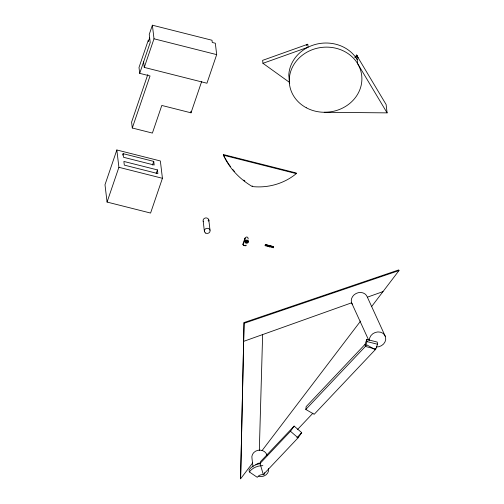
<?xml version="1.0" encoding="UTF-8"?>
<svg xmlns="http://www.w3.org/2000/svg" width="504" height="504" viewBox="0 0 504 504"><rect width="100%" height="100%" fill="white"/><g stroke="black" fill="none" stroke-linecap="round" stroke-linejoin="round"><path stroke-width="0.76" d="M371.568 306.627L399.004 270.56L398.721 269.936L244.062 322.56L240.603 478.8L252.693 462.905M240.603 478.8L244.062 322.56M273.237 246.903L273.546 246.588L265.325 244.654L265.091 245.234L265.079 245.618L273.275 247.388L273.2 247.836L273.294 246.998M273.552 246.765L265.728 244.591L265.438 245.851L265.224 245.36M259.314 450.437L262.634 334.58M375.404 348.327L375.228 349.732L314.194 414.301L305.802 409.456L306.155 406.646L365.11 344.276L366.761 339.431L377.231 342.071L377.49 344.238L375.839 349.083L365.369 346.443L365.11 344.276M260.039 463.478L260.524 461.639L294.122 426.094L301.713 432.646L298.059 437.837L263.308 474.604L260.039 463.478L290.474 431.279L294.122 426.094M248.214 238.953C248.037 234.625 242.84 238.298 245.278 240.912M273.344 246.847L273.275 247.388M143.602 61.904L144.257 67.404L206.942 83.229L216.682 54.621L215.328 43.237L212.266 42.462L212.001 40.251L152.378 25.2L149.241 34.411L150.211 42.506L139.703 73.351L150.028 75.953L132.294 128.003L152.391 133.081L161.803 105.449L191.003 112.82L201.726 81.352M149.65 37.844L148.447 41.385L148.302 40.156L139.003 67.467L139.703 73.351M144.257 67.404L154.004 38.795L152.378 25.2M116.84 149.978L104.996 184.741L107.062 202.066L150.583 213.053L162.427 178.29L160.36 160.965L116.84 149.978L118.9 167.303L107.062 202.066M147.804 74.529L131.594 122.119L132.294 128.003M122.623 155.119L123.115 153.663L153.745 161.393L154.18 165.022L123.549 157.286L123.115 153.663M152.504 165.041L153.745 161.393M156.196 173.571L157.437 169.917L123.883 161.45L124.318 165.117L157.872 173.59L157.437 169.917M242.871 244.295L244.969 238.134M243.52 243.728L245.227 238.713M365.369 346.443L367.019 341.599L366.761 339.431M264.669 472.664L263.894 474.831A5.664 5.065 -6.8 0 0 258.376 476.091L257.267 477.32L249.354 471.939L249.064 469.841L251.049 467.649A16.147 14.44 -6.8 0 1 260.505 463.623M354.854 57.595L356.643 55.005A36.376 32.527 -6.8 0 1 358.105 57.765M262.061 450.595L360.618 321.023M249.354 471.939L251.332 469.753A16.09 14.383 -6.8 0 1 262.861 465.639M305.802 409.456L366.836 344.887L375.228 349.732M297.354 429.679L312.934 413.192M296.906 437.737L301.713 432.646M262.956 63.315L308.095 47.206L307.742 44.251L262.603 60.36L262.956 63.315L289.542 82.41M243.911 341.265L351.59 302.822L368.682 340.162M352.454 304.536A8.385 7.346 -24.6 0 1 356.177 293.441A8.385 7.346 -24.6 0 1 367.372 297.184L382.996 291.608M244.352 323.184L399.004 270.56M265.35 244.824L265.759 244.799M324.236 112.279L387.104 112.871L386.108 104.511L356.681 55.339A36.376 32.527 -6.8 0 1 357.809 57.399M208.07 220.5L208.851 220.506M154.004 38.795L216.682 54.621M223.329 154.533L296.22 172.966L296.295 173.622A54.104 48.378 -6.8 0 1 252.34 186.562A79.783 71.335 -6.8 0 1 223.404 155.188L223.329 154.533A79.783 71.335 -6.8 0 0 224.885 157.689M223.404 155.188L296.295 173.622M118.9 167.303L162.427 178.29M265.602 245.517L273.395 247.489M367.019 341.599L377.49 344.238M290.474 431.279L298.059 437.837M387.104 112.871L357.676 63.706L356.643 55.005M367.372 297.184L385.428 336.641M269.552 245.713L269.728 247.193M252.265 185.907L252.34 186.562M246.632 240.383L246.777 241.637M253.002 466.943L252.025 458.728A7.699 6.886 -6.8 0 1 257.802 450.337A7.699 6.886 -6.8 0 1 267.013 455.301M208.782 219.838L210.017 230.221M190.827 111.353L191.003 112.82M203.175 221.124L204.41 231.5M289.674 83.695L288.786 75.247A36.376 32.527 -6.8 0 1 316.984 44.037A36.376 32.527 -6.8 0 1 357.191 59.598M246.109 245.114A1.758 0.724 18.8 0 1 244.175 245.549A1.758 0.724 18.8 0 1 243.262 244.056M245.782 245.227A1.323 0.548 18.8 0 1 245.643 245.48M244.585 245.492A1.323 0.548 18.8 0 1 243.942 245.259M243.671 245.095A1.323 0.548 18.8 0 1 243.312 244.749M247.836 240.553A1.184 1.065 -6.8 0 1 245.599 241.063M203.433 221.747A2.879 2.577 -6.8 0 1 205.708 217.923A2.879 2.577 -6.8 0 1 208.725 221.174M268.651 468.588A7.699 6.886 -6.8 0 1 258.772 476.356M255.799 464.789A7.699 6.886 -6.8 0 1 259.321 463.031M369.325 340.37A8.385 7.346 -24.6 0 1 377.849 331.934A8.385 7.346 -24.6 0 1 385.718 339.419A8.385 7.346 -24.6 0 1 376.28 346.985M244.875 180.98A79.783 71.335 -6.8 0 1 243.709 180.086M234.675 171.662A79.783 71.335 -6.8 0 1 232.791 169.489M230.567 166.679A79.783 71.335 -6.8 0 1 228.507 163.768M228.117 163.176A79.783 71.335 -6.8 0 1 225.219 158.313M306.369 44.969A36.376 32.527 -6.8 0 1 307.742 44.251M306.388 45.165A36.376 32.527 -6.8 0 1 307.768 44.44M269.426 246.677L269.804 245.643L269.426 246.677M245.845 242.991A1.758 1.569 -6.8 0 0 248.535 241.649A1.758 1.569 -6.8 0 0 245.958 240.263A1.758 1.569 -6.8 0 0 245.845 242.991M246.147 242.55A1.184 1.065 -6.8 0 0 247.962 241.643A1.184 1.065 -6.8 0 0 246.223 240.71A1.184 1.065 -6.8 0 0 246.147 242.55M205.689 233.081A2.879 2.577 -6.8 0 0 210.086 230.889A2.879 2.577 -6.8 0 0 205.871 228.614A2.879 2.577 -6.8 0 0 205.689 233.081M306.262 107.743A36.376 32.527 -6.8 0 0 361.872 80.041A36.376 32.527 -6.8 0 0 308.587 51.314A36.376 32.527 -6.8 0 0 306.262 107.743"/></g></svg>
